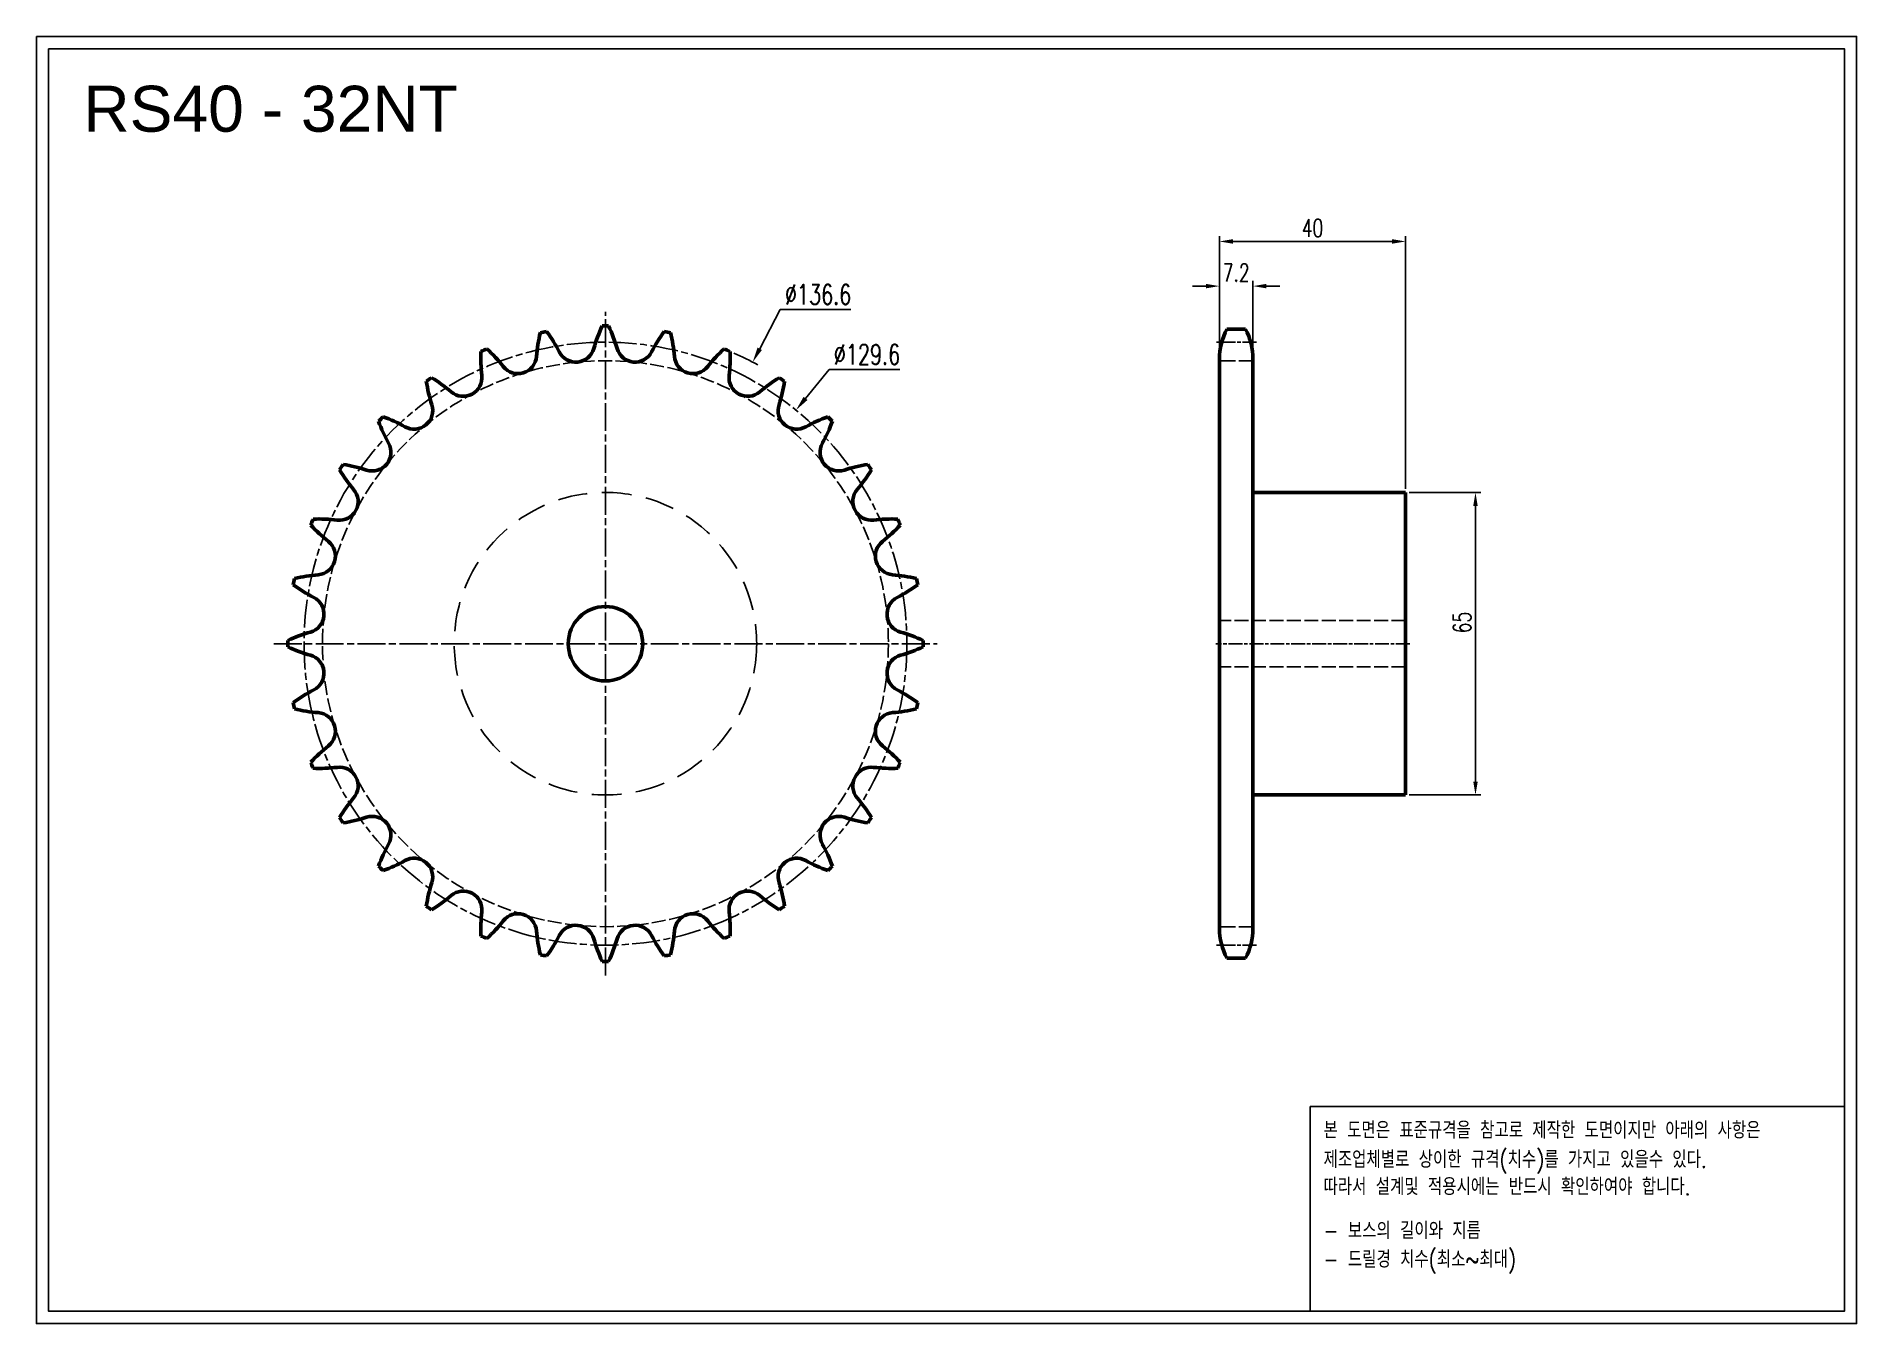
# Model space of a CAD drawing. Header units: millimetres. Extents: x -21360 to -20968, y 1699 to 1976.
import ezdxf

# ---------------------------------------------------------------- set-up
doc = ezdxf.new("R2010")
doc.units = ezdxf.units.MM
for name, pattern in [('AM_ISO02W050', [7.5, 6, -1.5]), ('AM_ISO02W050x2', [3.75, 3, -0.75]), ('AM_ISO08W050', [18, 12, -1.5, 3, -1.5]), ('AM_ISO08W050x2', [9, 6, -0.75, 1.5, -0.75]), ('HIDDEN', [9.525, 6.35, -3.175])]:
    doc.linetypes.add(name, pattern=pattern)
for name, color, linetype, lineweight in [('AM_0N', 7, 'Continuous', 50), ('AM_3N', 6, 'AM_ISO02W050', 25), ('AM_7', 4, 'AM_ISO08W050', 25), ('AM_7N', 4, 'AM_ISO08W050', 25)]:
    doc.layers.add(name, color=color, linetype=linetype, lineweight=lineweight)
doc.layers.add('HL', color=2, linetype='HIDDEN')
doc.layers.add('S-DIM', color=7, linetype='Continuous')
doc.styles.add('HAN', font='ROMANS.shx', dxfattribs={"width": 0.7, "bigfont": 'whgtxt.shx'})
doc.styles.add('HSG', font='SIMPLEX.shx', dxfattribs={"width": 0.7, "bigfont": 'HSG.shx'})
doc.styles.get("Standard").update_dxf_attribs({"font": 'arial.ttf'})
doc.dimstyles.new('APP4', dxfattribs={"dimscale": 1.6, "dimtxt": 2.4, "dimasz": 1.8, "dimexe": 0.7, "dimexo": 0.5, "dimgap": 0.6, "dimtad": 1, "dimtoh": 1, "dimdec": 1, "dimrnd": 0.01, "dimzin": 9, "dimdsep": 46, "dimtxsty": 'HSG', "dimcen": 0, "dimclrd": 1, "dimclre": 1, "dimclrt": 256, "dimazin": 2, "dimtp": 1, "dimtm": 1, "dimtfac": 0.5, "dimtdec": 1, "dimtofl": 0, "dimtmove": 0, "dimatfit": 3, "dimfxl": 0, "dimtvp": 1, "dimtolj": 2, "dimlwd": -1, "dimlwe": -1, "dimarcsym": 0})
doc.dimstyles.new('APP8', dxfattribs={"dimscale": 1.8, "dimtxt": 2.4, "dimasz": 1.8, "dimexe": 0.7, "dimexo": 0.5, "dimgap": 0.6, "dimtad": 1, "dimtoh": 1, "dimdec": 1, "dimrnd": 0.01, "dimzin": 9, "dimdsep": 46, "dimtxsty": 'HSG', "dimcen": 0, "dimclrd": 1, "dimclre": 1, "dimclrt": 256, "dimazin": 2, "dimtp": 1, "dimtm": 1, "dimtfac": 0.5, "dimtdec": 1, "dimtofl": 0, "dimtmove": 0, "dimatfit": 3, "dimfxl": 0, "dimtvp": 1, "dimtolj": 2, "dimlwd": -1, "dimlwe": -1, "dimarcsym": 0})

# ---------------------------------------------------------------- blocks, each defined once
blk = doc.blocks.new('*D1')
at = {"layer": 'Defpoints', "color": 0, "transparency": 16777216}
for p in [(-21205.6, 1906.04), (-21268.91, 1785.03)]:
    blk.add_point(p, dxfattribs=at)
at = {"layer": 'S-DIM', "color": 1, "transparency": 16777216}
for p, q in [((-21199.68, 1917.34), (-21204.1, 1908.91)), ((-21184.49, 1917.34), (-21199.68, 1917.34))]:
    blk.add_line(p, q, dxfattribs=at)
blk.add_arc((-21237.25, 1845.53), 68.28, 61.3239, 66.1683, dxfattribs=at)
blk.add_solid([(-21204.57, 1909.16), (-21203.62, 1908.66), (-21205.6, 1906.04)], dxfattribs=at)
at = {"layer": 'S-DIM', "transparency": 16777216, "insert": (-21191.55, 1920.58), "char_height": 4.32, "attachment_point": 5, "style": 'HSG'}
blk.add_mtext('\\A2;∅136.6', dxfattribs=at)
blk = doc.blocks.new('*D2')
at = {"layer": 'Defpoints', "color": 0, "transparency": 16777216}
for p in [(-21196.3, 1895.73), (-21278.2, 1795.33)]:
    blk.add_point(p, dxfattribs=at)
at = {"layer": 'S-DIM', "color": 1, "transparency": 16777216}
for p, q in [((-21189.19, 1904.45), (-21194.25, 1898.24)), ((-21173.99, 1904.45), (-21189.19, 1904.45))]:
    blk.add_line(p, q, dxfattribs=at)
blk.add_solid([(-21194.67, 1898.59), (-21193.83, 1897.9), (-21196.3, 1895.73)], dxfattribs=at)
at = {"layer": 'S-DIM', "transparency": 16777216, "insert": (-21181.05, 1907.69), "char_height": 4.32, "attachment_point": 5, "style": 'HSG'}
blk.add_mtext('\\A2;∅129.6', dxfattribs=at)
blk = doc.blocks.new('*D3')
at = {"layer": 'Defpoints', "color": 0, "transparency": 16777216}
for p in [(-21098.1, 1922.37), (-21105.3, 1906.34), (-21098.1, 1906.34)]:
    blk.add_point(p, dxfattribs=at)
at = {"layer": 'S-DIM', "color": 1, "transparency": 16777216}
for p, q in [((-21108.18, 1922.37), (-21111.06, 1922.37)), ((-21105.3, 1907.14), (-21105.3, 1923.49)), ((-21098.1, 1907.14), (-21098.1, 1923.49)), ((-21095.22, 1922.37), (-21092.34, 1922.37))]:
    blk.add_line(p, q, dxfattribs=at)
for points in [[(-21108.18, 1922.85), (-21108.18, 1921.89), (-21105.3, 1922.37)], [(-21095.22, 1922.85), (-21095.22, 1921.89), (-21098.1, 1922.37)]]:
    blk.add_solid(points, dxfattribs=at)
at = {"layer": 'S-DIM', "transparency": 16777216, "insert": (-21101.7, 1925.25), "char_height": 3.84, "attachment_point": 5, "style": 'HSG'}
blk.add_mtext('\\A2;7.2', dxfattribs=at)
blk = doc.blocks.new('*D4')
at = {"layer": 'Defpoints', "color": 0, "transparency": 16777216}
for p in [(-21065.3, 1931.97), (-21105.3, 1906.34), (-21065.3, 1878.03)]:
    blk.add_point(p, dxfattribs=at)
at = {"layer": 'S-DIM', "color": 1, "transparency": 16777216}
for p, q in [((-21105.3, 1907.14), (-21105.3, 1933.09)), ((-21065.3, 1878.83), (-21065.3, 1933.09)), ((-21102.42, 1931.97), (-21068.18, 1931.97))]:
    blk.add_line(p, q, dxfattribs=at)
for points in [[(-21102.42, 1932.45), (-21102.42, 1931.49), (-21105.3, 1931.97)], [(-21068.18, 1932.45), (-21068.18, 1931.49), (-21065.3, 1931.97)]]:
    blk.add_solid(points, dxfattribs=at)
at = {"layer": 'S-DIM', "transparency": 16777216, "insert": (-21085.3, 1934.85), "char_height": 3.84, "attachment_point": 5, "style": 'HSG'}
blk.add_mtext('\\A2;40', dxfattribs=at)
blk = doc.blocks.new('*D5')
at = {"layer": 'Defpoints', "color": 0, "transparency": 16777216}
for p in [(-21065.3, 1878.03), (-21065.3, 1813.03), (-21050.27, 1813.03)]:
    blk.add_point(p, dxfattribs=at)
at = {"layer": 'S-DIM', "color": 1, "transparency": 16777216}
for p, q in [((-21064.5, 1878.03), (-21049.15, 1878.03)), ((-21050.27, 1875.15), (-21050.27, 1815.91)), ((-21064.5, 1813.03), (-21049.15, 1813.03))]:
    blk.add_line(p, q, dxfattribs=at)
for points in [[(-21050.75, 1875.15), (-21049.79, 1875.15), (-21050.27, 1878.03)], [(-21050.75, 1815.91), (-21049.79, 1815.91), (-21050.27, 1813.03)]]:
    blk.add_solid(points, dxfattribs=at)
at = {"layer": 'S-DIM', "transparency": 16777216, "insert": (-21053.15, 1850.07), "char_height": 3.84, "attachment_point": 5, "rotation": 90, "style": 'HSG'}
blk.add_mtext('\\A2;65', dxfattribs=at)
blk = doc.blocks.new('notice1')
at = {"color": 4}
blk.add_lwpolyline([(-22142.12, 1735.9), (-22053.8, 1735.9), (-22053.8, 1702.07), (-22142.12, 1702.07)], close=True, dxfattribs=at)
at = {"color": 4, "style": 'HAN', "width": 0.8}
for s, p in [('본 도면은 표준규격을 참고로 제작한 도면이지만 아래의 사항은', (-22139.9, 1730.62)), ('제조업체별로 상이한 규격(치수)를 가지고 있을수 있다.', (-22139.9, 1725.78)), ('따라서 설계및 적용시에는 반드시 확인하여야 합니다.', (-22139.9, 1721.28)), ('- 보스의 길이와 지름', (-22139.9, 1714.03)), ('- 드릴경 치수(최소~최대)', (-22139.9, 1709.27))]:
    blk.add_text(s, height=2.7949, dxfattribs=at).set_placement(p)

msp = doc.modelspace()

# ---------------------------------------------------------------- linework, layer by layer
for points in [[(-21359.55, 1976.03), (-20968.37, 1976.03), (-20968.37, 1699.43), (-21359.55, 1699.43)], [(-21356.92, 1973.39), (-20971, 1973.39), (-20971, 1702.07), (-21356.92, 1702.07)]]:
    msp.add_lwpolyline(points, close=True)
at = {"layer": 'AM_0N'}
for p, q in [((-21103.68, 1913.12), (-21099.71, 1913.12)), ((-21105.3, 1906.72), (-21105.3, 1784.34)), ((-21098.1, 1906.72), (-21098.1, 1784.34)), ((-21098.1, 1878.03), (-21065.3, 1878.03)), ((-21065.3, 1878.03), (-21065.3, 1813.03)), ((-21098.1, 1813.03), (-21065.3, 1813.03)), ((-21103.68, 1777.94), (-21099.71, 1777.94))]:
    msp.add_line(p, q, dxfattribs=at)
msp.add_circle((-21237.25, 1845.53), 8, dxfattribs=at)
for centre, radius, start, end in [((-21208.53, 1900.13), 32.44, 155.054, 164.2187), ((-21237.25, 1845.53), 68.28, 89.4235, 90.5765), ((-21265.98, 1900.13), 32.44, 15.7812, 24.946), ((-21091.8, 1906.72), 13.5, 151.7009, 180), ((-21111.6, 1906.72), 13.5, 0, 28.2991), ((-21219.73, 1904.69), 32.44, 166.304, 175.4687), ((-21237.25, 1845.53), 68.28, 100.6735, 101.8265), ((-21276.07, 1893.48), 32.44, 27.0312, 36.196), ((-21198.43, 1893.48), 32.44, 143.804, 152.9687), ((-21237.25, 1845.53), 68.28, 78.1735, 79.3265), ((-21254.77, 1904.69), 32.44, 4.5312, 13.696), ((-21231.61, 1906.97), 32.44, 177.554, 186.7187), ((-21237.25, 1845.53), 68.28, 111.9235, 113.0765), ((-21284.68, 1884.98), 32.44, 38.2812, 47.446), ((-21256.07, 1907.57), 4.01, 218.2812, 355.4687), ((-21243.61, 1910.05), 4.01, 207.0312, 344.2187), ((-21230.9, 1910.05), 4.01, 195.7812, 332.9687), ((-21218.43, 1907.57), 4.01, 184.5312, 321.7187), ((-21189.82, 1884.98), 32.44, 132.554, 141.7188), ((-21237.25, 1845.53), 68.28, 66.9235, 68.0765), ((-21242.89, 1906.97), 32.44, 353.2813, 2.446), ((-21237.25, 1845.53), 68.28, 123.1735, 124.3265), ((-21243.7, 1906.89), 32.44, 188.804, 197.9687), ((-21291.47, 1874.97), 32.44, 49.5313, 58.696), ((-21267.81, 1902.7), 4.01, 229.5312, 6.7187), ((-21206.69, 1902.7), 4.01, 173.2812, 310.4688), ((-21183.04, 1874.97), 32.44, 121.304, 130.4687), ((-21230.8, 1906.89), 32.44, 342.0312, 351.196), ((-21237.25, 1845.53), 68.28, 55.6735, 56.8265), ((-21237.25, 1845.53), 68.28, 134.4235, 135.5765), ((-21296.17, 1863.83), 32.44, 60.7812, 69.946), ((-21278.38, 1895.64), 4.01, 240.7812, 17.9687), ((-21196.13, 1895.64), 4.01, 162.0312, 299.2188), ((-21178.33, 1863.83), 32.44, 110.054, 119.2188), ((-21237.25, 1845.53), 68.28, 44.4235, 45.5765), ((-21255.55, 1904.45), 32.44, 200.054, 209.2187), ((-21218.96, 1904.45), 32.44, 330.7812, 339.946), ((-21287.36, 1886.66), 4.01, 252.0312, 29.2187), ((-21187.14, 1886.66), 4.01, 150.7812, 287.9688), ((-21237.25, 1845.53), 68.28, 145.6735, 146.8265), ((-21266.69, 1899.75), 32.44, 211.304, 220.4687), ((-21298.61, 1851.99), 32.44, 72.0312, 81.196), ((-21175.9, 1851.99), 32.44, 98.804, 107.9687), ((-21207.81, 1899.75), 32.44, 319.5312, 328.696), ((-21237.25, 1845.53), 68.28, 33.1735, 34.3265), ((-21294.42, 1876.09), 4.01, 263.2812, 40.4687), ((-21180.08, 1876.09), 4.01, 139.5312, 276.7188), ((-21237.25, 1845.53), 68.28, 156.9235, 158.0765), ((-21276.7, 1892.96), 32.44, 222.554, 231.7187), ((-21298.69, 1839.89), 32.44, 83.2813, 92.446), ((-21175.82, 1839.89), 32.44, 87.554, 96.7187), ((-21197.8, 1892.96), 32.44, 308.2812, 317.446), ((-21237.25, 1845.53), 68.28, 21.9235, 23.0765), ((-21299.29, 1864.35), 4.01, 274.5312, 51.7187), ((-21175.22, 1864.35), 4.01, 128.2812, 265.4688), ((-21237.25, 1845.53), 68.28, 168.1735, 169.3265), ((-21285.2, 1884.36), 32.44, 233.804, 242.9687), ((-21296.41, 1828.01), 32.44, 94.5312, 103.696), ((-21178.1, 1828.01), 32.44, 76.304, 85.4687), ((-21189.31, 1884.36), 32.44, 297.0312, 306.196), ((-21237.25, 1845.53), 68.28, 10.6735, 11.8265), ((-21301.76, 1851.89), 4.01, 285.7812, 62.9688), ((-21172.74, 1851.89), 4.01, 117.0312, 254.2188), ((-21291.85, 1816.81), 32.44, 105.7812, 114.946), ((-21182.65, 1816.81), 32.44, 65.054, 74.2187), ((-21237.25, 1845.53), 68.28, 179.4235, 180.5765), ((-21291.85, 1874.26), 32.44, 245.054, 254.2187), ((-21301.76, 1839.18), 4.01, 297.0312, 74.2187), ((-21172.74, 1839.18), 4.01, 105.7812, 242.9688), ((-21182.65, 1874.26), 32.44, 285.7812, 294.946), ((-21237.25, 1845.53), 68.28, 359.4235, 0.5765), ((-21285.2, 1806.71), 32.44, 117.0312, 126.196), ((-21189.31, 1806.71), 32.44, 53.804, 62.9687), ((-21237.25, 1845.53), 68.28, 190.6735, 191.8265), ((-21296.41, 1863.05), 32.44, 256.304, 265.4687), ((-21178.1, 1863.05), 32.44, 274.5312, 283.696), ((-21237.25, 1845.53), 68.28, 348.1735, 349.3265), ((-21299.29, 1826.72), 4.01, 308.2812, 85.4688), ((-21175.22, 1826.72), 4.01, 94.5312, 231.7187), ((-21276.7, 1798.1), 32.44, 128.2812, 137.446), ((-21197.8, 1798.1), 32.44, 42.554, 51.7187), ((-21237.25, 1845.53), 68.28, 201.9235, 203.0765), ((-21237.25, 1845.53), 68.28, 336.9235, 338.0765), ((-21298.69, 1851.18), 32.44, 267.554, 276.7187), ((-21294.42, 1814.98), 4.01, 319.5312, 96.7188), ((-21180.08, 1814.98), 4.01, 83.2813, 220.4688), ((-21175.82, 1851.18), 32.44, 263.2812, 272.446), ((-21266.69, 1791.32), 32.44, 139.5312, 148.696), ((-21207.81, 1791.32), 32.44, 31.304, 40.4687), ((-21237.25, 1845.53), 68.28, 213.1735, 214.3265), ((-21298.61, 1839.08), 32.44, 278.804, 287.9687), ((-21287.36, 1804.41), 4.01, 330.7812, 107.9688), ((-21187.14, 1804.41), 4.01, 72.0312, 209.2188), ((-21175.9, 1839.08), 32.44, 252.0312, 261.196), ((-21237.25, 1845.53), 68.28, 325.6735, 326.8265), ((-21255.55, 1786.62), 32.44, 150.7812, 159.946), ((-21218.96, 1786.62), 32.44, 20.054, 29.2187), ((-21237.25, 1845.53), 68.28, 224.4235, 225.5765), ((-21296.17, 1827.24), 32.44, 290.054, 299.2187), ((-21278.38, 1795.42), 4.01, 342.0312, 119.2188), ((-21196.13, 1795.42), 4.01, 60.7812, 197.9688), ((-21178.33, 1827.24), 32.44, 240.7812, 249.946), ((-21237.25, 1845.53), 68.28, 314.4235, 315.5765), ((-21243.7, 1784.18), 32.44, 162.0312, 171.196), ((-21267.81, 1788.36), 4.01, 353.2812, 130.4688), ((-21206.69, 1788.36), 4.01, 49.5312, 186.7188), ((-21230.8, 1784.18), 32.44, 8.804, 17.9687), ((-21237.25, 1845.53), 68.28, 235.6735, 236.8265), ((-21291.47, 1816.09), 32.44, 301.304, 310.4687), ((-21231.61, 1784.1), 32.44, 173.2812, 182.446), ((-21242.89, 1784.1), 32.44, 357.554, 6.7187), ((-21183.04, 1816.09), 32.44, 229.5312, 238.696), ((-21237.25, 1845.53), 68.28, 303.1735, 304.3265), ((-21284.68, 1806.08), 32.44, 312.554, 321.7187), ((-21256.07, 1783.5), 4.01, 4.5312, 141.7188), ((-21219.73, 1786.38), 32.44, 184.5312, 193.696), ((-21243.61, 1781.02), 4.01, 15.7812, 152.9688), ((-21230.9, 1781.02), 4.01, 27.0312, 164.2188), ((-21254.77, 1786.38), 32.44, 346.304, 355.4687), ((-21218.43, 1783.5), 4.01, 38.2812, 175.4688), ((-21189.82, 1806.08), 32.44, 218.2812, 227.446), ((-21091.8, 1784.34), 13.5, 180, 208.2991), ((-21111.6, 1784.34), 13.5, 331.7009, 0), ((-21237.25, 1845.53), 68.28, 246.9235, 248.0765), ((-21276.07, 1797.59), 32.44, 323.804, 332.9687), ((-21208.53, 1790.93), 32.44, 195.7812, 204.946), ((-21265.98, 1790.93), 32.44, 335.054, 344.2187), ((-21198.43, 1797.59), 32.44, 207.0312, 216.196), ((-21237.25, 1845.53), 68.28, 291.9235, 293.0765), ((-21237.25, 1845.53), 68.28, 258.1735, 259.3265), ((-21237.25, 1845.53), 68.28, 269.4235, 270.5765), ((-21237.25, 1845.53), 68.28, 280.6735, 281.8265)]:
    msp.add_arc(centre, radius, start, end, dxfattribs=at)
at = {"layer": 'AM_3N', "linetype": 'AM_ISO02W050x2'}
for p, q in [((-21098.1, 1906.34), (-21105.3, 1906.34)), ((-21098.1, 1784.72), (-21105.3, 1784.72))]:
    msp.add_line(p, q, dxfattribs=at)
at = {"layer": 'AM_3N', "color": 2, "linetype": 'AM_ISO02W050x2'}
for p, q in [((-21065.3, 1850.53), (-21105.3, 1850.53)), ((-21065.3, 1840.53), (-21105.3, 1840.53))]:
    msp.add_line(p, q, dxfattribs=at)
at = {"layer": 'AM_3N', "linetype": 'AM_ISO02W050x2'}
msp.add_circle((-21237.25, 1845.53), 60.81, dxfattribs=at)
at = {"layer": 'AM_7', "linetype": 'AM_ISO08W050x2'}
msp.add_circle((-21237.25, 1845.53), 64.78, dxfattribs=at)
at = {"layer": 'AM_7N', "linetype": 'AM_ISO08W050x2'}
for p, q in [((-21237.25, 1774.25), (-21237.25, 1916.82)), ((-21308.53, 1845.53), (-21165.97, 1845.53))]:
    msp.add_line(p, q, dxfattribs=at)
at = {"layer": 'AM_7N', "linetype": 'AM_ISO08W050x2', "ltscale": 0.5}
for p, q in [((-21097.33, 1910.32), (-21106.06, 1910.32)), ((-21064.36, 1845.53), (-21106.06, 1845.53)), ((-21097.33, 1780.75), (-21106.06, 1780.75))]:
    msp.add_line(p, q, dxfattribs=at)
at = {"layer": 'HL'}
msp.add_circle((-21237.25, 1845.53), 32.5, dxfattribs=at)

# ---------------------------------------------------------------- block references
at = {"xscale": 1.3, "yscale": 1.3, "zscale": 1.3}
msp.add_blockref('notice1', (7698.94, -510.62), dxfattribs=at)

# ---------------------------------------------------------------- texts
msp.add_text('RS40 - 32NT', height=9.8784).set_placement((-21349.48, 1955.55))

# ---------------------------------------------------------------- dimensions: what is measured, and where the dimension line sits
at = {"layer": 'S-DIM'}
dim = msp.add_linear_dim(base=(-21065.3, 1931.97), p1=(-21105.3, 1906.34), p2=(-21065.3, 1878.03), dimstyle='APP4', dxfattribs=at)
dim.commit()
dim.dimension.update_dxf_attribs({"geometry": '*D4', "text_midpoint": (-21085.3, 1934.85)})
dim = msp.add_linear_dim(base=(-21098.1, 1922.37), p1=(-21105.3, 1906.34), p2=(-21098.1, 1906.34), dimstyle='APP4', dxfattribs=at)
dim.commit()
dim.dimension.update_dxf_attribs({"geometry": '*D3', "text_midpoint": (-21101.7, 1922.37), "dimtype": 128})
at = {"layer": 'S-DIM', "color": 3}
for p1, p2, picture, middle in [((-21268.91, 1785.03), (-21205.6, 1906.04), '*D1', (-21191.55, 1917.34)), ((-21278.2, 1795.33), (-21196.3, 1895.73), '*D2', (-21181.05, 1904.45))]:
    dim = msp.add_diameter_dim_2p(p1=p1, p2=p2, dimstyle='APP8', dxfattribs=at)
    dim.commit()
    dim.dimension.update_dxf_attribs({"geometry": picture, "text_midpoint": middle, "dimtype": 131})
at = {"layer": 'S-DIM'}
dim = msp.add_linear_dim(base=(-21050.27, 1813.03), p1=(-21065.3, 1878.03), p2=(-21065.3, 1813.03), angle=90, dimstyle='APP4', dxfattribs=at)
dim.commit()
dim.dimension.update_dxf_attribs({"geometry": '*D5', "text_midpoint": (-21050.27, 1850.07), "dimtype": 128})

doc.saveas('drawing.dxf')
